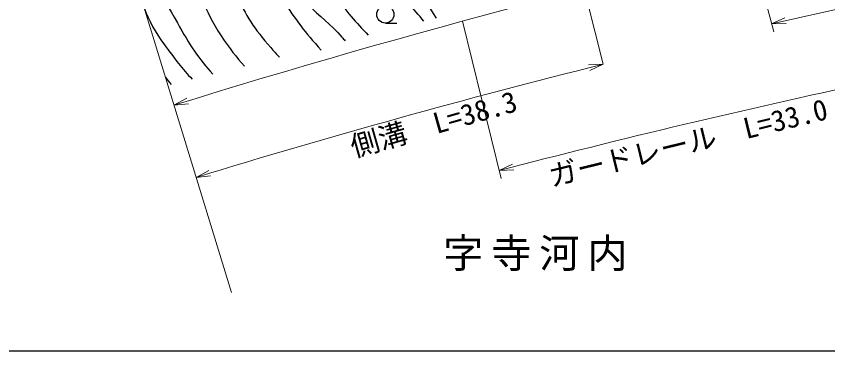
# Model space of a CAD drawing. Units: millimetres, scale not verified. Extents: x 40000 to 680000, y 20000 to 380000.
# Drawn here: x 76640 to 147534, y 205000 to 234244 of the extents above; entities that cross this region are included whole.
import ezdxf
from ezdxf.enums import TextEntityAlignment as Align

# ---------------------------------------------------------------- set-up
doc = ezdxf.new("R2010")
doc.units = ezdxf.units.MM
doc.header["$LTSCALE"] = 1000
for name, color, linetype, lineweight in [('M-BGD', 7, 'Continuous', 25), ('M-BGD-HTXT', 7, 'Continuous', 13), ('M-STR-HTXT', 7, 'Continuous', 13), ('M-TTL-BAND', 7, 'Continuous', 25)]:
    doc.layers.add(name, color=color, linetype=linetype, lineweight=lineweight)
doc.layers.add('M-BMK-HTXT', color=7, linetype='Continuous')
doc.styles.add('ＭＳ ゴシック', font='')
doc.styles.get('ＭＳ ゴシック').set_extended_font_data('MS Gothic')

msp = doc.modelspace()

# ---------------------------------------------------------------- linework, layer by layer
at = {"layer": 'M-BGD'}
msp.add_line((108889, 233649), (109889, 233649), dxfattribs=at)
msp.add_circle((108889, 234399), 750, dxfattribs=at)
for points, knots in [([(101340, 242688), (102610, 243095), (103393, 243174), (104692, 242979), (106946, 242641), (107614, 240924), (109250, 239338), (111193, 237456), (111935, 236312), (113321, 234085)], [0, 0, 0, 0, 1, 1, 1, 2, 2, 2, 3, 3, 3, 3]), ([(88237, 242720), (88045, 242030), (88064, 241707), (88028, 241052), (87858, 237983), (89247, 236355), (90721, 233657), (91754, 231768), (92617, 230482), (93801, 229189)], [0, 0, 0, 0, 1, 1, 1, 2, 2, 2, 3, 3, 3, 3]), ([(100649, 242306), (100273, 240820), (100273, 239979), (100489, 238512), (100925, 235559), (103118, 234650), (105094, 232413), (105189, 232305), (105285, 232198), (105379, 232093)], [0, 0, 0, 0, 1, 1, 1, 2, 2, 2, 3, 3, 3, 3]), ([(91668, 240868), (92013, 238580), (92082, 237744), (92823, 235891), (93370, 234520), (93726, 233754), (94549, 232529), (95277, 231443), (95881, 230644), (96577, 229885)], [0, 0, 0, 0, 1, 1, 1, 2, 2, 2, 3, 3, 3, 3]), ([(94523, 240387), (94953, 238484), (95152, 237810), (95826, 236259), (96704, 234236), (97423, 233169), (98868, 231503), (99130, 231200), (99386, 230919), (99639, 230653)], [0, 0, 0, 0, 1, 1, 1, 2, 2, 2, 3, 3, 3, 3]), ([(97810, 240906), (98018, 239676), (98099, 239230), (98496, 238226), (98912, 237172), (99316, 236658), (99920, 235699), (101077, 233860), (101837, 232890), (103280, 231266)], [0, 0, 0, 0, 1, 1, 1, 2, 2, 2, 3, 3, 3, 3]), ([(112240, 233813), (111368, 234914), (110575, 235737), (109192, 236859), (107247, 238436), (105604, 241028), (103728, 240212), (103279, 240017), (103090, 239401), (103123, 238803), (103184, 237686), (103827, 237197), (104424, 236251), (105423, 234666), (106341, 233673), (107393, 232598)], [0, 0, 0, 0, 1, 1, 1, 2, 2, 2, 3, 3, 3, 4, 4, 4, 5, 5, 5, 5]), ([(87831, 234904), (88276, 233825), (88733, 232912), (89578, 231751), (90470, 230524), (91192, 229610), (92003, 228738)], [0, 0, 0, 0, 1, 1, 1, 2, 2, 2, 2])]:
    msp.add_open_spline(points, degree=3, knots=knots, dxfattribs=at)
msp.add_open_spline([(89665, 228915), (89828, 228699), (89995, 228488), (90169, 228279)], degree=3, dxfattribs=at)
at = {"layer": 'M-BGD-HTXT'}
msp.add_line((95431, 210082), (58000, 332330), dxfattribs=at)
at = {"layer": 'M-STR-HTXT'}
for p, q in [((122998, 249799), (127905, 230048)), ((138807, 248042), (142812, 232877)), ((142628, 233572), (143791, 234094)), ((115639, 233820), (119011, 220059)), ((142628, 233572), (143902, 233607)), ((127905, 230048), (126632, 229987)), ((127905, 230048), (126753, 229502)), ((90416, 226462), (91535, 227072)), ((90416, 226462), (91684, 226594)), ((118841, 220752), (119987, 221311)), ((92346, 220159), (93468, 220763)), ((118841, 220752), (120114, 220828)), ((92346, 220159), (93614, 220285))]:
    msp.add_line(p, q, dxfattribs=at)
for centre, start, end in [((303515, -457959), 96.97403, 107.29437), ((302131, -465285), 96.70478, 102.85659), ((302131, -465285), 104.06667, 107.01709), ((300746, -472612), 102.04677, 104.70031)]:
    msp.add_arc(centre, 716828, start, end, dxfattribs=at)
at = {"layer": 'M-TTL-BAND'}
msp.add_line((40000, 205000), (579000, 205000), dxfattribs=at)

# ---------------------------------------------------------------- texts
at = {"layer": 'M-BMK-HTXT', "insert": (122343, 211962), "char_height": 2566, "attachment_point": 8, "style": 'ＭＳ ゴシック'}
msp.add_mtext('\\T1.2;字寺河内', dxfattribs=at)
at = {"layer": 'M-STR-HTXT', "style": 'ＭＳ ゴシック'}
for s, rotation, p in [('側溝\u3000L=38.3', 15.828, (113502, 223416)), ('ガードレール\u3000L=33.0', 13.77, (135679, 221775))]:
    msp.add_text(s, height=1833, rotation=rotation, dxfattribs=at).set_placement(p, align=Align.BOTTOM_CENTER)

doc.saveas('drawing.dxf')
